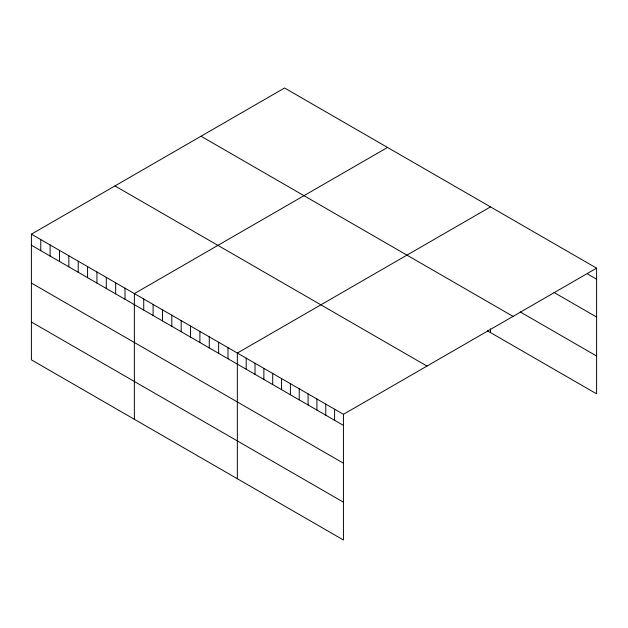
<?xml version="1.0" encoding="UTF-8"?>
<svg xmlns="http://www.w3.org/2000/svg" width="628" height="628" viewBox="0 0 628 628"><rect width="100%" height="100%" fill="white"/><g stroke="black" fill="none" stroke-linecap="round" stroke-linejoin="round"><path stroke-width="0.94" d="M31.4 234.158L343.438 414.307L343.438 540.001L31.4 359.852L31.4 234.158L284.562 87.998L596.6 268.148L596.6 393.842L487.383 330.791M387.531 147.447L134.376 293.606L134.376 419.3M490.507 206.895L237.345 353.054L237.345 478.756M343.438 414.307L596.6 268.148M587.761 274.114L596.6 279.217M553.998 292.452L596.6 317.046M520.243 311.935L596.6 356.021M201.015 136.229L513.06 316.386M114.94 185.919L426.985 366.077M31.4 245.226L343.438 425.384M31.4 283.055L343.438 463.205M31.4 322.023L343.438 502.18M490.507 328.813L490.507 332.589M334.598 409.205L334.598 420.273M325.759 404.102L325.759 415.171M316.92 399L316.92 410.068M308.073 393.889L308.073 404.966M299.234 388.787L299.234 399.855M290.395 383.684L290.395 394.753M281.556 378.582L281.556 389.65M272.709 373.472L272.709 384.548M263.87 368.369L263.87 379.438M255.031 363.267L255.031 374.335M246.192 358.164L246.192 369.233M227.988 347.653L227.988 358.721M218.623 342.244L218.623 353.321M209.265 336.844L209.265 347.912M199.9 331.435L199.9 342.511M190.543 326.034L190.543 337.103M181.178 320.633L181.178 331.702M171.821 315.225L171.821 326.293M162.456 309.824L162.456 320.892M153.099 304.415L153.099 315.484M143.733 299.014L143.733 310.083M125.011 288.205L125.011 299.273M115.654 282.796L115.654 293.865M106.289 277.395L106.289 288.464M96.932 271.987L96.932 283.055M87.567 266.586L87.567 277.654M78.21 261.177L78.21 272.246M68.845 255.777L68.845 266.845M59.487 250.368L59.487 261.436M50.122 244.967L50.122 256.036M40.765 239.558L40.765 250.627"/></g></svg>
